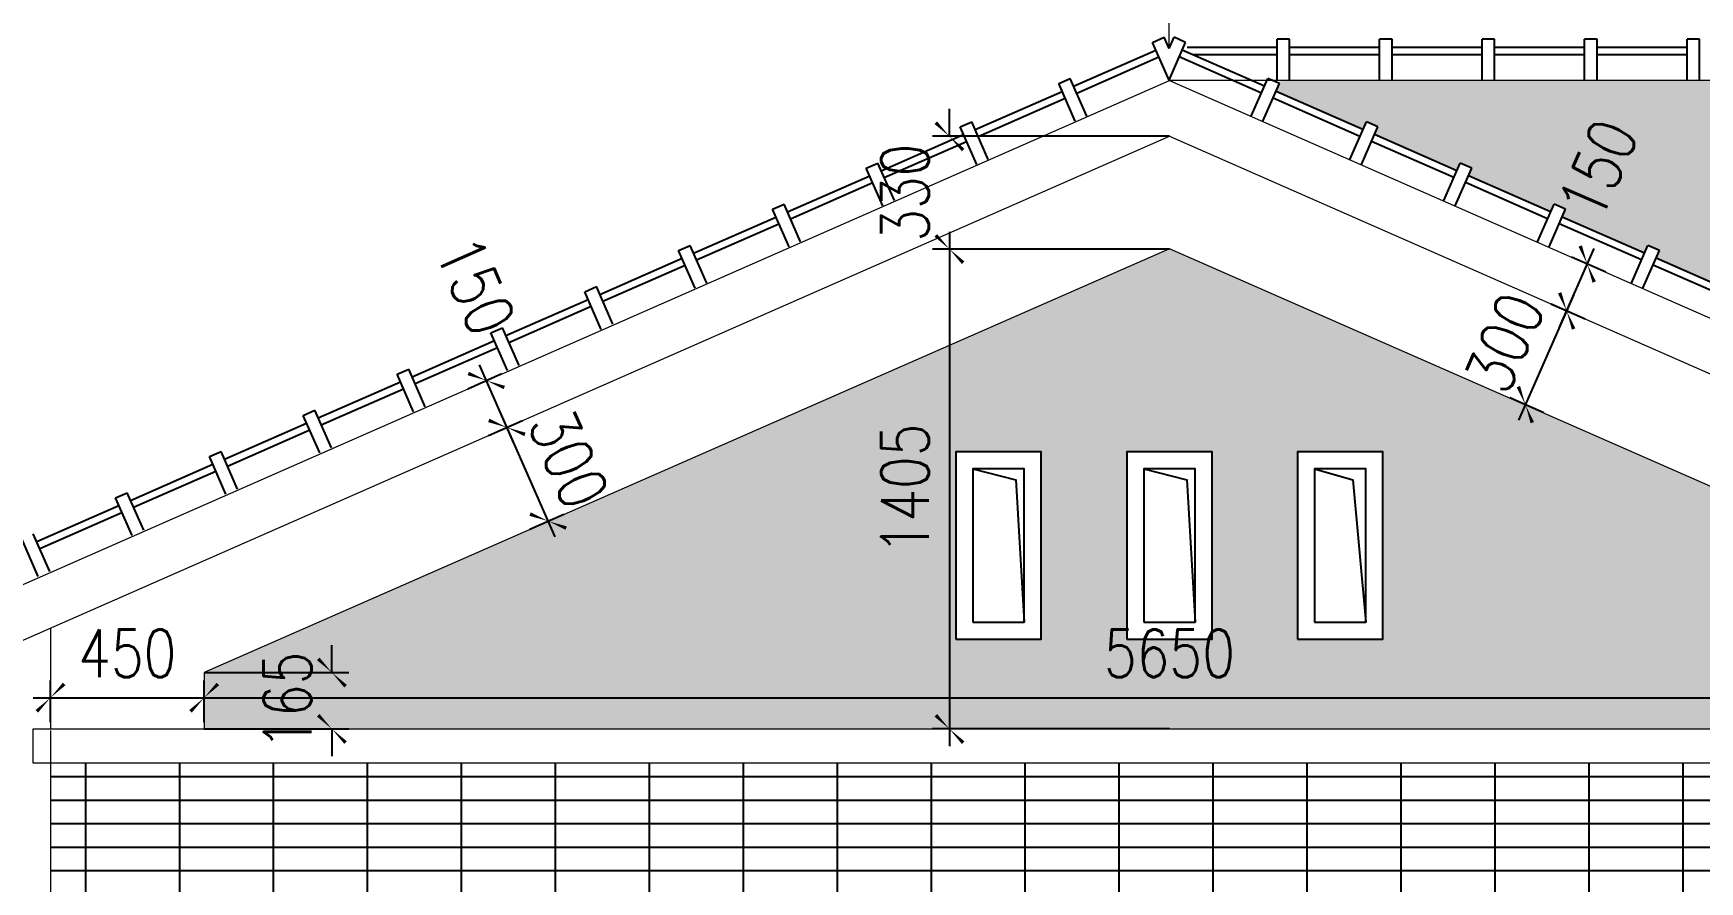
# Model space of a CAD drawing. Header units: millimetres. Extents: x -34806 to 662668, y 63228 to 99452.
# Drawn here: x 239647 to 244524, y 87149 to 89634 of the extents above; entities that cross this region are included whole.
import ezdxf

# ---------------------------------------------------------------- set-up
doc = ezdxf.new("R2010")
doc.units = ezdxf.units.MM
doc.header["$LTSCALE"] = 200
doc.header["$MEASUREMENT"] = 0
doc.header["$PDMODE"] = 3
doc.header["$PDSIZE"] = 50
doc.layers.get('0').update_dxf_attribs({"color": 95, "linetype": 'CONTINUOUS'})
doc.layers.get('DEFPOINTS').update_dxf_attribs({"linetype": 'CONTINUOUS'})
for name, color, linetype in [('DIM', 1, 'CONTINUOUS'), ('Manh', 8, 'CONTINUOUS'), ('NOITHAT', 32, 'CONTINUOUS'), ('TPTA-Hatch', 250, 'CONTINUOUS'), ('TPTA-Virtural', 253, 'CONTINUOUS')]:
    doc.layers.add(name, color=color, linetype=linetype)
doc.layers.add('thay', color=7, linetype='CONTINUOUS', lineweight=18)
doc.styles.add('RomanS', font='romans.shx', dxfattribs={"width": 0.8})
doc.dimstyles.new('D1', dxfattribs={"dimtxt": 140, "dimasz": 80, "dimexe": 50, "dimexo": 0, "dimgap": 60, "dimtad": 1, "dimdec": 0, "dimzin": 0, "dimdsep": 46, "dimtxsty": 'RomanS', "dimblk1": 'ARCHTICK', "dimblk2": 'ARCHTICK', "dimsah": 1, "dimcen": 100, "dimdle": 50, "dimclrt": 7, "dimadec": 0, "dimazin": 0, "dimtfac": 0.005, "dimtdec": 0, "dimtix": 1, "dimtofl": 0, "dimtmove": 2, "dimatfit": 3, "dimldrblk": 'ARCHTICK', "dimfxl": 1, "dimtvp": 0.8, "dimtolj": 1, "dimtzin": 0, "dimarcsym": 0})

# ---------------------------------------------------------------- blocks, each defined once
blk = doc.blocks.new('_ArchTick')
at = {"layer": 'DIM', "color": 150}
blk.add_lwpolyline([(0.5, 0.5, 0.133, 0, 0), (0, 0, 0, 0.133, 0), (-0.5, -0.5, 0.133, 0.133, 0)], format="xyseb", dxfattribs=at)
blk = doc.blocks.new('*D934')
at = {"layer": 'DEFPOINTS', "color": 0}
for p in [(240978.6, 88455.6), (241099.6, 88181.2), (241153.5, 88205)]:
    blk.add_point(p, dxfattribs=at)
at = {"layer": 'DIM', "color": 0, "lineweight": -2}
for p, q in [((241012.3, 88525.2), (241173.6, 88159.3)), ((240978.6, 88455.6), (241078.2, 88499.6)), ((241099.6, 88181.2), (241199.2, 88225.2))]:
    blk.add_line(p, q, dxfattribs=at)
at = {"layer": 'DIM', "color": 0, "lineweight": -2, "xscale": 80, "yscale": 80, "zscale": 80}
for p, rotation in [((241032.5, 88479.4), 113.7971784525231), ((241153.5, 88205), 293.7971784525231)]:
    blk.add_blockref('_ArchTick', p, dxfattribs=dict(at, rotation=rotation))
at = {"layer": 'DIM', "color": 7, "insert": (241213.8, 88387.3), "char_height": 140, "attachment_point": 5, "rotation": 293.7972, "style": 'RomanS'}
blk.add_mtext('\\A1;300', dxfattribs=at)
blk = doc.blocks.new('*D935')
at = {"layer": 'DEFPOINTS', "color": 0}
for p in [(240972.5, 88616.8), (240918.2, 88592.9), (240978.6, 88455.6)]:
    blk.add_point(p, dxfattribs=at)
at = {"layer": 'DIM', "color": 0, "lineweight": -2}
for p, q in [((240918.2, 88592.9), (241018.2, 88637)), ((241053, 88433.8), (240952.3, 88662.6)), ((240978.6, 88455.6), (241078.6, 88499.7))]:
    blk.add_line(p, q, dxfattribs=at)
at = {"layer": 'DIM', "color": 0, "lineweight": -2, "xscale": 80, "yscale": 80, "zscale": 80}
for p, rotation in [((240972.5, 88616.8), 113.7438956837604), ((241032.9, 88479.5), 293.7438956837605)]:
    blk.add_blockref('_ArchTick', p, dxfattribs=dict(at, rotation=rotation))
at = {"layer": 'DIM', "color": 7, "insert": (240940.8, 88894.6), "char_height": 140, "attachment_point": 5, "rotation": 293.7439, "style": 'RomanS'}
blk.add_mtext('\\A1;150', dxfattribs=at)
blk = doc.blocks.new('*D936')
at = {"layer": 'DEFPOINTS', "color": 0}
for p in [(244188.6, 88796.8), (244013.7, 88546.1), (244067.6, 88522.4)]:
    blk.add_point(p, dxfattribs=at)
at = {"layer": 'DIM', "color": 0, "lineweight": -2}
for p, q in [((244154.9, 88866.3), (243993.6, 88500.4)), ((244188.6, 88796.8), (244089, 88840.7)), ((244067.6, 88522.4), (243968, 88566.3))]:
    blk.add_line(p, q, dxfattribs=at)
at = {"layer": 'DIM', "color": 0, "lineweight": -2, "xscale": 80, "yscale": 80, "zscale": 80}
for p, rotation in [((244134.7, 88820.5), 66.20282154747689), ((244013.7, 88546.1), 246.2028215474769)]:
    blk.add_blockref('_ArchTick', p, dxfattribs=dict(at, rotation=rotation))
at = {"layer": 'DIM', "color": 7, "insert": (243953.4, 88728.4), "char_height": 140, "attachment_point": 5, "rotation": 66.2028, "style": 'RomanS'}
blk.add_mtext('\\A1;300', dxfattribs=at)
blk = doc.blocks.new('*D937')
at = {"layer": 'DEFPOINTS', "color": 0}
for p in [(244194.7, 88958), (244249, 88934.1), (244188.6, 88796.8)]:
    blk.add_point(p, dxfattribs=at)
at = {"layer": 'DIM', "color": 0, "lineweight": -2}
for p, q in [((244114.2, 88774.9), (244214.9, 89003.7)), ((244249, 88934.1), (244149, 88978.1)), ((244188.6, 88796.8), (244088.6, 88840.8))]:
    blk.add_line(p, q, dxfattribs=at)
at = {"layer": 'DIM', "color": 0, "lineweight": -2, "xscale": 80, "yscale": 80, "zscale": 80}
for p, rotation in [((244194.7, 88958), 66.25610431623957), ((244134.3, 88820.7), 246.2561043162396)]:
    blk.add_blockref('_ArchTick', p, dxfattribs=dict(at, rotation=rotation))
at = {"layer": 'DIM', "color": 7, "insert": (244226.4, 89235.8), "char_height": 140, "attachment_point": 5, "rotation": 66.2561, "style": 'RomanS'}
blk.add_mtext('\\A1;150', dxfattribs=at)
blk = doc.blocks.new('*D938')
at = {"color": 0, "lineweight": -2}
for p, q in [((239696.8, 87616), (239696.8, 87737.8)), ((240146.8, 87616), (240146.8, 87737.8)), ((239646.8, 87687.8), (240196.8, 87687.8))]:
    blk.add_line(p, q, dxfattribs=at)
at = {"layer": 'DEFPOINTS', "color": 0}
for p in [(240146.8, 87687.8), (239696.8, 87616), (240146.8, 87616)]:
    blk.add_point(p, dxfattribs=at)
at = {"color": 0, "lineweight": -2, "xscale": 80, "yscale": 80, "zscale": 80, "rotation": 180}
blk.add_blockref('_ArchTick', (239696.8, 87687.8), dxfattribs=at)
at = {"color": 0, "lineweight": -2, "xscale": 80, "yscale": 80, "zscale": 80}
blk.add_blockref('_ArchTick', (240146.8, 87687.8), dxfattribs=at)
at = {"color": 7, "insert": (239921.8, 87817.8), "char_height": 140, "attachment_point": 5, "style": 'RomanS'}
blk.add_mtext('\\A1;450', dxfattribs=at)
blk = doc.blocks.new('*D939')
at = {"color": 0, "lineweight": -2}
for p, q in [((240146.8, 87616), (240146.8, 87737.8)), ((245796.8, 87616), (245796.8, 87737.8)), ((240096.8, 87687.8), (245846.8, 87687.8))]:
    blk.add_line(p, q, dxfattribs=at)
at = {"layer": 'DEFPOINTS', "color": 0}
for p in [(245796.8, 87687.8), (240146.8, 87616), (245796.8, 87616)]:
    blk.add_point(p, dxfattribs=at)
at = {"color": 0, "lineweight": -2, "xscale": 80, "yscale": 80, "zscale": 80, "rotation": 180}
blk.add_blockref('_ArchTick', (240146.8, 87687.8), dxfattribs=at)
at = {"color": 0, "lineweight": -2, "xscale": 80, "yscale": 80, "zscale": 80}
blk.add_blockref('_ArchTick', (245796.8, 87687.8), dxfattribs=at)
at = {"color": 7, "insert": (242971.8, 87817.8), "char_height": 140, "attachment_point": 5, "style": 'RomanS'}
blk.add_mtext('\\A1;5650', dxfattribs=at)
blk = doc.blocks.new('*D941')
at = {"layer": 'DEFPOINTS', "color": 0}
for p in [(242971.8, 89001.9), (242328, 87596.4), (242971.8, 87596.4)]:
    blk.add_point(p, dxfattribs=at)
at = {"layer": 'DIM', "color": 0, "lineweight": -2}
for p, q in [((242328, 89051.9), (242328, 87546.4)), ((242971.8, 89001.9), (242278, 89001.9)), ((242971.8, 87596.4), (242278, 87596.4))]:
    blk.add_line(p, q, dxfattribs=at)
at = {"layer": 'DIM', "color": 0, "lineweight": -2, "xscale": 80, "yscale": 80, "zscale": 80}
for p, rotation in [((242328, 89001.9), 90), ((242328, 87596.4), 270)]:
    blk.add_blockref('_ArchTick', p, dxfattribs=dict(at, rotation=rotation))
at = {"layer": 'DIM', "color": 7, "insert": (242198, 88299.1), "char_height": 140, "attachment_point": 5, "rotation": 90, "style": 'RomanS'}
blk.add_mtext('\\A1;1405', dxfattribs=at)
blk = doc.blocks.new('*D942')
at = {"layer": 'DEFPOINTS', "color": 0}
for p in [(242328, 89332), (242971.8, 89332), (242971.8, 89001.9)]:
    blk.add_point(p, dxfattribs=at)
at = {"layer": 'DIM', "color": 0, "lineweight": -2}
for p, q in [((242328, 89332), (242328, 89412)), ((242971.8, 89332), (242278, 89332)), ((242971.8, 89001.9), (242278, 89001.9)), ((242328, 89001.9), (242328, 88921.9))]:
    blk.add_line(p, q, dxfattribs=at)
at = {"layer": 'DIM', "color": 0, "lineweight": -2, "xscale": 80, "yscale": 80, "zscale": 80}
for p, rotation in [((242328, 89332), 270), ((242328, 89001.9), 90)]:
    blk.add_blockref('_ArchTick', p, dxfattribs=dict(at, rotation=rotation))
at = {"layer": 'DIM', "color": 7, "insert": (242198, 89166.9), "char_height": 140, "attachment_point": 5, "rotation": 90, "style": 'RomanS'}
blk.add_mtext('\\A1;330', dxfattribs=at)
blk = doc.blocks.new('*D943')
at = {"color": 0, "lineweight": -2}
for p, q in [((240520.6, 87761.6), (240520.6, 87841.6)), ((240146.8, 87761.6), (240570.6, 87761.6)), ((240146.8, 87596.4), (240570.6, 87596.4)), ((240520.6, 87596.4), (240520.6, 87516.4))]:
    blk.add_line(p, q, dxfattribs=at)
at = {"layer": 'DEFPOINTS', "color": 0}
for p in [(240146.8, 87761.6), (240146.8, 87596.4), (240520.6, 87596.4)]:
    blk.add_point(p, dxfattribs=at)
at = {"color": 0, "lineweight": -2, "xscale": 80, "yscale": 80, "zscale": 80}
for p, rotation in [((240520.6, 87761.6), 270), ((240520.6, 87596.4), 90)]:
    blk.add_blockref('_ArchTick', p, dxfattribs=dict(at, rotation=rotation))
at = {"color": 7, "insert": (240390.6, 87679), "char_height": 140, "attachment_point": 5, "rotation": 90, "style": 'RomanS'}
blk.add_mtext('\\A1;165', dxfattribs=at)

msp = doc.modelspace()

# ---------------------------------------------------------------- hatches: boundary and pattern name
at = {"layer": 'Manh'}
h = msp.add_hatch(dxfattribs=at)
h.set_pattern_fill('DOTS,_O', color=256, scale=350)
h.set_pattern_definition([(0, (3e-11, -114145.37), (10.9375, 21.875), [0, -21.875])])
h.paths.add_polyline_path([(242971.8, 89002.9), (240146.8, 87761.6), (240146.8, 87596.4), (245796.8, 87596.4), (245796.8, 87761.6)])
h.paths.add_polyline_path([(243096.8, 88407.9), (243096.8, 87859.1), (242846.8, 87859.1), (242846.8, 88407.9)], flags=16)
h.paths.add_polyline_path([(242896.8, 88357.9), (243046.8, 88357.9), (243046.8, 87909.1), (242896.8, 87909.1)], flags=0)
h.paths.add_polyline_path([(242596.8, 88407.9), (242596.8, 87859.1), (242346.8, 87859.1), (242346.8, 88407.9)], flags=16)
h.paths.add_polyline_path([(242546.8, 88357.9), (242546.8, 87909.1), (242396.8, 87909.1), (242396.8, 88357.9)], flags=0)
h.paths.add_polyline_path([(243346.8, 88407.9), (243596.8, 88407.9), (243596.8, 87859.1), (243346.8, 87859.1)], flags=16)
h.paths.add_polyline_path([(243396.8, 88357.9), (243546.8, 88357.9), (243546.8, 87909.1), (243396.8, 87909.1)], flags=0)
at = {"layer": 'NOITHAT'}
h = msp.add_hatch(dxfattribs=at)
h.set_pattern_fill('AR-RSHKE', color=256, scale=15, style=0)
h.set_pattern_definition([(0, (3e-11, -114145.37), (382.5, 180), [90, -75, 105, -45, 135, -60]), (0, (90, -114137.87), (382.5, 180), [75, -285, 60, -90]), (0, (270, -114156.62), (382.5, 180), [45, -465]), (90, (3e-11, -114145.37), (-127.5, 180), [172.5, -547.5]), (90, (90, -114145.37), (-127.5, 180), [168.75, -551.25]), (90, (165, -114145.37), (-127.5, 180), [157.5, -562.5]), (90, (270, -114156.62), (-127.5, 180), [172.5, -547.5]), (90, (315, -114156.62), (-127.5, 180), [172.5, -547.5]), (90, (450, -114145.37), (-127.5, 180), [165, -555])])
h.paths.add_polyline_path([(253412, 88633.6), (253420.4, 88633.6), (253420.4, 88896.6), (253412, 88896.6), (253412, 88933.6), (253420.4, 88933.6), (253420.4, 89196.6), (253412, 89196.6), (253412, 89233.6), (253420.4, 89233.6), (253420.4, 89496.6), (243298.4, 89496.6), (243284, 89463.7), (243538.4, 89351.9), (243548.4, 89374.5), (243582.3, 89359.6), (243572.4, 89337), (243813.1, 89231.2), (243823, 89253.8), (243856.9, 89238.9), (243847, 89216.3), (244087.7, 89110.5), (244097.7, 89133.1), (244131.6, 89118.2), (244121.7, 89095.6), (244362.4, 88989.8), (244372.3, 89012.5), (244406.2, 88997.6), (244396.3, 88974.9), (244637, 88869.2), (244647, 88891.8), (244680.9, 88876.9), (244671, 88854.2), (244911.7, 88748.5), (244921.6, 88771.1), (244955.6, 88756.2), (244945.6, 88733.6), (245186.3, 88627.8), (245196.3, 88650.4), (245230.2, 88635.5), (245220.3, 88612.9), (245461, 88507.1), (245470.9, 88529.7), (245504.9, 88514.8), (245494.9, 88492.2), (245735.7, 88386.4), (245745.6, 88409), (245779.5, 88394.1), (245769.6, 88371.5), (246010.3, 88265.7), (246020.2, 88288.3), (246054.2, 88273.4), (246044.2, 88250.8), (246285, 88145), (246294.9, 88167.6), (246328.8, 88152.7), (246318.9, 88130.1), (246559.6, 88024.3), (246569.5, 88046.9), (246603.5, 88032), (246593.5, 88009.4), (246834.3, 87903.6), (246844.2, 87926.2), (246878.1, 87911.3), (246868.2, 87888.7), (247108.9, 87782.9), (247118.8, 87805.6), (247152.8, 87790.6), (247142.8, 87768), (247383.6, 87662.2), (247393.5, 87684.9), (247427.4, 87670), (247417.5, 87647.3), (247658.2, 87541.6), (247668.2, 87564.2), (247702.1, 87549.3), (247692.1, 87526.7), (247769.3, 87492.8), (247791.8, 87396.6), (253412, 87396.6), (253412, 87433.6), (253420.4, 87433.6), (253420.4, 87696.6), (253412, 87696.6), (253412, 87733.6), (253420.4, 87733.6), (253420.4, 87996.6), (253412, 87996.6), (253412, 88033.6), (253420.4, 88033.6), (253420.4, 88296.6), (253412, 88296.6), (253412, 88333.6), (253420.4, 88333.6), (253420.4, 88596.6), (253412, 88596.6)])
at = {"layer": 'TPTA-Hatch'}
h = msp.add_hatch(dxfattribs=at)
h.set_pattern_fill('GRATE', color=256, scale=2200, style=0)
h.set_pattern_definition([(0, (0, -114049.68), (0, 68.75), []), (90, (0, -114049.68), (-275, 2e-14), [])])
h.paths.add_polyline_path([(246246.8, 87496.4), (239696.8, 87496.4), (239696.8, 85292.3), (240256.5, 85292.3), (240256.5, 87092.4), (241226.5, 87092.4), (241226.5, 85292.3), (244717, 85292.3), (244717, 87092.4), (245687, 87092.4), (245687, 85292.3), (246246.8, 85292.3)])
h.paths.add_polyline_path([(244266.8, 86561.1), (241676.8, 86561.1), (241676.8, 87092.3), (244266.8, 87092.3)], flags=16)
h.paths.add_polyline_path([(244212.8, 86618.1), (243439.8, 86618.1), (243439.8, 87033.3), (244212.8, 87033.3)], flags=0)
h.paths.add_polyline_path([(244182.9, 86649.1), (243467.7, 86649.1), (243470.8, 86652.6), (243470.8, 87005.3), (243788.1, 87005.3), (243813.3, 87033.3), (243840.2, 87005.3), (244181.8, 87005.3), (244181.8, 86650.3)], flags=0)
h.paths.add_polyline_path([(244169.8, 86661.1), (243482.8, 86661.1), (243482.8, 86993.3), (244169.8, 86993.3)], flags=0)
h.paths.add_polyline_path([(243920.7, 86588.8), (243904.1, 86588.8, -0.282759), (243895.6, 86583.6), (243805.3, 86583.6, -1), (243805.3, 86602.8), (243855.6, 86602.8), (243895.6, 86602.8, -0.282759), (243904.1, 86597.5), (243920.7, 86597.5, -1)], flags=0)
h.paths.add_polyline_path([(243861.7, 86599.2, 1.005492), (243860.6, 86597.1, -0.791418), (243861.2, 86599.3), (243849.4, 86599.3, 1), (243849.4, 86587), (243861.2, 86587, 0.11921), (243861.7, 86587.1), (243873.5, 86593.2)], flags=0)
h.paths.add_polyline_path([(243365.8, 86618.1), (242566.8, 86618.1), (242566.8, 87033.3), (243365.8, 87033.3)], flags=0)
h.paths.add_polyline_path([(243335.9, 86649.1), (242596.6, 86649.1), (242597.8, 86650.3), (242597.8, 87005.3), (242939.3, 87005.3), (242966.3, 87033.3), (242993.2, 87005.3), (243334.8, 87005.3), (243334.8, 86650.3)], flags=0)
h.paths.add_polyline_path([(243322.8, 86661.1), (242609.8, 86661.1), (242609.8, 86993.3), (243322.8, 86993.3)], flags=0)
h.paths.add_polyline_path([(243047.7, 86588.8), (243031.1, 86588.8, -0.282759), (243022.6, 86583.6), (242932.3, 86583.6, -1), (242932.3, 86602.8), (242982.6, 86602.8), (243022.6, 86602.8, -0.282759), (243031.1, 86597.5), (243047.7, 86597.5, -1)], flags=0)
h.paths.add_polyline_path([(242988.7, 86599.2, 1.005492), (242987.6, 86597.1, -0.791418), (242988.2, 86599.3), (242976.4, 86599.3, 1), (242976.4, 86587), (242988.2, 86587, 0.11921), (242988.7, 86587.1), (243000.5, 86593.2)], flags=0)
h.paths.add_polyline_path([(242992.3, 86597.5, 1), (242992.3, 86599.9, 1)], flags=0)
h.paths.add_polyline_path([(242492.8, 86618.1), (241733.8, 86618.1), (241733.8, 87033.3), (242492.8, 87033.3)], flags=0)
h.paths.add_polyline_path([(242463.1, 86649.1), (241760.7, 86649.1), (241761.8, 86650.3), (241761.8, 87005.3), (242070.4, 87005.3), (242094.8, 87033.3), (242121.6, 87005.3), (242461.8, 87005.3), (242461.8, 86650.4)], flags=0)
h.paths.add_polyline_path([(242449.8, 86661.1), (241773.8, 86661.1), (241773.8, 86993.3), (242449.8, 86993.3)], flags=0)
h.paths.add_polyline_path([(242170.2, 86588.8), (242153.6, 86588.8, -0.282759), (242145, 86583.6), (242054.7, 86583.6, -1), (242054.7, 86602.8), (242105, 86602.8), (242145, 86602.8, -0.282759), (242153.6, 86597.5), (242170.2, 86597.5, -1)], flags=0)
h.paths.add_polyline_path([(242111.1, 86599.2, 1.005492), (242110.1, 86597.1, -0.791418), (242110.6, 86599.3), (242098.9, 86599.3, 1), (242098.9, 86587), (242110.6, 86587, 0.11921), (242111.1, 86587.1), (242122.9, 86593.2)], flags=0)
h.paths.add_polyline_path([(248306.4, 87092.4), (251156.5, 87092.4), (251156.5, 85292.3), (251916.8, 85292.3), (251916.8, 87291.7), (247761.3, 87291.7), (247610.3, 87291.7), (247144.8, 87496.4), (246296.8, 87496.4), (246246.8, 87496.4), (246246.8, 85292.3), (248306.4, 85292.3)])
h.paths.add_polyline_path([(246249.4, 85229), (246239.4, 85229), (246239.4, 85232.3), (245687, 85232.3), (245687, 85092.3), (246249.4, 85092.3)])
h.paths.add_polyline_path([(244717, 85232.3), (243534.4, 85232.3), (243534.4, 85229), (243524.4, 85229), (243524.4, 85092.3), (244717, 85092.3)])
h.paths.add_polyline_path([(243474.4, 85229), (243464.4, 85229), (243464.4, 85232.3), (242171.9, 85232.3), (242171.9, 85229), (242161.9, 85229), (242161.9, 85092.3), (243474.4, 85092.3)])
h.paths.add_polyline_path([(242111.9, 85229), (242101.9, 85229), (242101.9, 85232.3), (241226.5, 85232.3), (241226.5, 85092.3), (242111.9, 85092.3)])
h.paths.add_polyline_path([(240256.5, 85232.3), (239696.8, 85232.3), (239696.8, 85092.3), (240256.5, 85092.3)])
h.paths.add_polyline_path([(247456.8, 85229.4), (247446.8, 85229.4), (247446.8, 85232.3), (247426.8, 85232.3), (246309.4, 85232.3), (246309.4, 85229), (246299.4, 85229), (246299.4, 85092.3), (247442.8, 85092.3), (247456.8, 85106.2)])
h.paths.add_polyline_path([(248306.4, 85232.3), (247516.8, 85232.3), (247516.8, 85229.4), (247506.8, 85229.4), (247506.8, 85092.3), (247546.8, 85092.3), (247546.8, 85091.8), (248306.4, 85091.8)])
h.paths.add_polyline_path([(239797.7, 86341.3), (240155.7, 86341.3), (240155.7, 86131.3), (239797.7, 86131.3)], flags=24)
h.paths.add_polyline_path([(241272.6, 86341.3), (241630.6, 86341.3), (241630.6, 86131.3), (241272.6, 86131.3)], flags=24)
h.paths.add_polyline_path([(242739.4, 86341.3), (243204.1, 86341.3), (243204.1, 86131.3), (242739.4, 86131.3)], flags=24)
h.paths.add_polyline_path([(244312.9, 86341.3), (244670.9, 86341.3), (244670.9, 86131.3), (244312.9, 86131.3)], flags=24)
h.paths.add_polyline_path([(245787.9, 86341.3), (246145.9, 86341.3), (246145.9, 86131.3), (245787.9, 86131.3)], flags=24)
h.paths.add_polyline_path([(246767.5, 86341.3), (247216.1, 86341.3), (247216.1, 86131.3), (246767.5, 86131.3)], flags=24)
h.paths.add_polyline_path([(251357.6, 86341.3), (251715.6, 86341.3), (251715.6, 86131.3), (251357.6, 86131.3)], flags=24)
h.paths.add_polyline_path([(251916.8, 85091.8), (251916.8, 85232.3), (251156.5, 85232.3), (251156.5, 85091.8)])

# ---------------------------------------------------------------- linework, layer by layer
at = {"layer": 'DIM'}
for points in [[(242396.8, 88357.9), (242522.6, 88325.8), (242546.8, 87909.1)], [(242896.8, 88357.9), (243022.6, 88325.8), (243046.8, 87909.1)], [(243396.8, 88357.9), (243508.8, 88326.2), (243546.8, 87909.1)]]:
    msp.add_lwpolyline(points, dxfattribs=at)
at = {"layer": 'NOITHAT'}
for p, q in [((242922.4, 89607), (242956.4, 89621.9)), ((242970.8, 89496.9), (242922.4, 89607)), ((242970.8, 89496.9), (243019.3, 89607)), ((243019.3, 89607), (242985.3, 89621.9)), ((243286.8, 89592.2), (243023.8, 89592.2)), ((243323.8, 89616.9), (243286.8, 89616.9)), ((243323.8, 89496.6), (243323.8, 89616.9)), ((243586.8, 89592.2), (243323.8, 89592.2)), ((243623.8, 89616.9), (243586.8, 89616.9)), ((243623.8, 89496.6), (243623.8, 89616.9)), ((243886.8, 89592.2), (243623.8, 89592.2)), ((243923.8, 89616.9), (243886.8, 89616.9)), ((243923.8, 89496.6), (243923.8, 89616.9)), ((244186.8, 89592.2), (243923.8, 89592.2)), ((244223.8, 89616.9), (244186.8, 89616.9)), ((244223.8, 89496.6), (244223.8, 89616.9)), ((244486.8, 89592.2), (244223.8, 89592.2)), ((244523.8, 89616.9), (244486.8, 89616.9)), ((244523.8, 89496.6), (244523.8, 89616.9)), ((242691.6, 89478.6), (242932.4, 89584.4)), ((242700.5, 89458.6), (242941.2, 89564.4)), ((243241.2, 89458.6), (243000.5, 89564.4)), ((243250.1, 89478.6), (243009.3, 89584.4)), ((243286.8, 89570.3), (243041.5, 89570.3)), ((243586.8, 89570.3), (243323.8, 89570.3)), ((243886.8, 89570.3), (243623.8, 89570.3)), ((244186.8, 89570.3), (243923.8, 89570.3)), ((244486.8, 89570.3), (244223.8, 89570.3)), ((242647.8, 89486.3), (242681.7, 89501.3)), ((243293.9, 89486.3), (243260, 89501.3)), ((242403.3, 89351.9), (242657.7, 89463.7)), ((242696.2, 89376.2), (242647.8, 89486.3)), ((243245.5, 89376.2), (243293.9, 89486.3)), ((243538.4, 89351.9), (243284, 89463.7)), ((242412.1, 89331.9), (242666.5, 89443.7)), ((243529.6, 89331.9), (243275.2, 89443.7)), ((242359.4, 89359.6), (242393.3, 89374.5)), ((242407.8, 89249.5), (242359.4, 89359.6)), ((243533.9, 89249.5), (243582.3, 89359.6)), ((243582.3, 89359.6), (243548.4, 89374.5)), ((242128.6, 89231.2), (242369.3, 89337)), ((242137.4, 89211.2), (242378.2, 89317)), ((243804.3, 89211.2), (243563.5, 89317)), ((243813.1, 89231.2), (243572.4, 89337)), ((242084.7, 89238.9), (242118.7, 89253.8)), ((243856.9, 89238.9), (243823, 89253.8)), ((241854, 89110.5), (242094.7, 89216.3)), ((242133.2, 89128.8), (242084.7, 89238.9)), ((243808.5, 89128.8), (243856.9, 89238.9)), ((244087.7, 89110.5), (243847, 89216.3)), ((241862.8, 89090.5), (242103.5, 89196.3)), ((244078.9, 89090.5), (243838.2, 89196.3)), ((241810.1, 89118.2), (241844, 89133.1)), ((241858.5, 89008.1), (241810.1, 89118.2)), ((244083.2, 89008.1), (244131.6, 89118.2)), ((244131.6, 89118.2), (244097.7, 89133.1)), ((241579.3, 88989.8), (241820, 89095.6)), ((241588.1, 88969.8), (241828.8, 89075.6)), ((244353.6, 88969.8), (244112.8, 89075.6)), ((244362.4, 88989.8), (244121.7, 89095.6)), ((241535.4, 88997.6), (241569.4, 89012.5)), ((244406.2, 88997.6), (244372.3, 89012.5)), ((241304.6, 88869.2), (241545.4, 88974.9)), ((241583.9, 88887.4), (241535.4, 88997.6)), ((244357.8, 88887.4), (244406.2, 88997.6)), ((244637, 88869.2), (244396.3, 88974.9)), ((241313.5, 88849.1), (241554.2, 88954.9)), ((244628.2, 88849.1), (244387.5, 88954.9)), ((241260.8, 88876.9), (241294.7, 88891.8)), ((241309.2, 88766.7), (241260.8, 88876.9)), ((241030, 88748.5), (241270.7, 88854.2)), ((241038.8, 88728.4), (241279.5, 88834.2)), ((240986.1, 88756.2), (241020.1, 88771.1)), ((240755.3, 88627.8), (240996.1, 88733.6)), ((240764.2, 88607.7), (241004.9, 88713.5)), ((241034.5, 88646), (240986.1, 88756.2)), ((240711.5, 88635.5), (240745.4, 88650.4)), ((240759.9, 88525.3), (240711.5, 88635.5)), ((240480.7, 88507.1), (240721.4, 88612.9)), ((240489.5, 88487), (240730.2, 88592.8)), ((240436.8, 88514.8), (240470.8, 88529.7)), ((240206, 88386.4), (240446.8, 88492.2)), ((240214.9, 88366.3), (240455.6, 88472.1)), ((240485.2, 88404.6), (240436.8, 88514.8)), ((240162.2, 88394.1), (240196.1, 88409)), ((240210.6, 88283.9), (240162.2, 88394.1)), ((239931.4, 88265.7), (240172.1, 88371.5)), ((239940.2, 88245.6), (240180.9, 88351.4)), ((239887.5, 88273.4), (239921.4, 88288.3)), ((239656.7, 88145), (239897.5, 88250.8)), ((239665.5, 88125), (239906.3, 88230.7)), ((239935.9, 88163.2), (239887.5, 88273.4)), ((239661.3, 88042.6), (239612.9, 88152.7))]:
    msp.add_line(p, q, dxfattribs=at)
for points in [[(242970.8, 89589), (242956.4, 89621.9)], [(242970.8, 89589), (242985.3, 89621.9)], [(243286.8, 89496.6), (243286.8, 89616.9)], [(243586.8, 89496.6), (243586.8, 89616.9)], [(243886.8, 89496.6), (243886.8, 89616.9)], [(244186.8, 89496.6), (244186.8, 89616.9)], [(244486.8, 89496.6), (244486.8, 89616.9)], [(242730.1, 89391.1), (242681.7, 89501.3)], [(243211.6, 89391.1), (243260, 89501.3)], [(242441.7, 89264.4), (242393.3, 89374.5)], [(243500, 89264.4), (243548.4, 89374.5)], [(242167.1, 89143.7), (242118.7, 89253.8)], [(243774.6, 89143.7), (243823, 89253.8)], [(241892.4, 89023), (241844, 89133.1)], [(244049.3, 89023), (244097.7, 89133.1)], [(241617.8, 88902.3), (241569.4, 89012.5)], [(244323.9, 88902.3), (244372.3, 89012.5)], [(241343.1, 88781.6), (241294.7, 88891.8)], [(241068.5, 88660.9), (241020.1, 88771.1)], [(240793.8, 88540.2), (240745.4, 88650.4)], [(240519.2, 88419.5), (240470.8, 88529.7)], [(240244.5, 88298.8), (240196.1, 88409)], [(239969.9, 88178.1), (239921.4, 88288.3)], [(239695.2, 88057.5), (239646.8, 88167.6)]]:
    msp.add_lwpolyline(points, dxfattribs=at)
at = {"layer": 'thay'}
for p, q in [((242970.8, 89589), (242970.8, 90231.2)), ((242971.8, 89496.6), (253523.8, 89496.6)), ((239696.8, 87891.4), (239696.8, 87596.4)), ((239696.8, 87592.1), (239696.8, 84982.3))]:
    msp.add_line(p, q, dxfattribs=at)
for points in [[(238146.4, 87373.3), (242971.8, 89495.9), (247797.2, 87373.3)], [(238333.4, 87291.7), (242971.8, 89332), (247610.3, 87291.7)]]:
    msp.add_lwpolyline(points, dxfattribs=at)
for points in [[(245796.8, 87596.4), (245796.8, 87761.6), (242971.8, 89002.9), (240146.8, 87761.6), (240146.8, 87596.4)], [(246296.8, 87496.4), (239646.8, 87496.4), (239646.8, 87596.4), (246296.8, 87596.4)]]:
    msp.add_lwpolyline(points, close=True, dxfattribs=at)
at = {"layer": 'TPTA-Virtural'}
for points in [[(242346.8, 87859.1), (242596.8, 87859.1), (242596.8, 88407.9), (242346.8, 88407.9)], [(242846.8, 87859.1), (243096.8, 87859.1), (243096.8, 88407.9), (242846.8, 88407.9)], [(243346.8, 87859.1), (243596.8, 87859.1), (243596.8, 88407.9), (243346.8, 88407.9)], [(242396.8, 87909.1), (242546.8, 87909.1), (242546.8, 88357.9), (242396.8, 88357.9)], [(242896.8, 87909.1), (243046.8, 87909.1), (243046.8, 88357.9), (242896.8, 88357.9)], [(243396.8, 87909.1), (243546.8, 87909.1), (243546.8, 88357.9), (243396.8, 88357.9)]]:
    msp.add_lwpolyline(points, close=True, dxfattribs=at)

# ---------------------------------------------------------------- dimensions: what is measured, and where the dimension line sits
for base, p1, p2, picture, middle in [((240146.8, 87687.8), (239696.8, 87616), (240146.8, 87616), '*D938', (239921.8, 87817.8)), ((245796.8, 87687.8), (240146.8, 87616), (245796.8, 87616), '*D939', (242971.8, 87817.8))]:
    dim = msp.add_linear_dim(base=base, p1=p1, p2=p2, dimstyle='D1')
    dim.commit()
    dim.dimension.update_dxf_attribs({"geometry": picture, "text_midpoint": middle})
dim = msp.add_linear_dim(base=(240520.6, 87596.4), p1=(240146.8, 87761.6), p2=(240146.8, 87596.4), angle=90, dimstyle='D1')
dim.commit()
dim.dimension.update_dxf_attribs({"geometry": '*D943', "text_midpoint": (240390.6, 87679)})
at = {"layer": 'DIM'}
for base, p1, p2, picture, middle in [((242328, 89332), (242971.8, 89001.9), (242971.8, 89332), '*D942', (242198, 89166.9)), ((242328.0007, 87596.4158), (242971.7767, 89001.8646), (242971.7767, 87596.4158), '*D941', (242198.0007, 88299.1402))]:
    dim = msp.add_linear_dim(base=base, p1=p1, p2=p2, angle=90, dimstyle='D1', dxfattribs=at)
    dim.commit()
    dim.dimension.update_dxf_attribs({"geometry": picture, "text_midpoint": middle})
for base, p1, p2, angle, picture, middle in [((244194.7, 88958), (244188.6, 88796.8), (244249, 88934.1), 66.2561, '*D937', (244226.4, 89235.8)), ((240972.5, 88616.8), (240978.6, 88455.6), (240918.2, 88592.9), 113.7439, '*D935', (240940.8, 88894.6)), ((244013.7, 88546.1), (244188.6, 88796.8), (244067.6, 88522.4), 246.2028, '*D936', (243953.4, 88728.4)), ((241153.5, 88205), (240978.6, 88455.6), (241099.6, 88181.2), 293.7972, '*D934', (241213.8, 88387.3))]:
    dim = msp.add_linear_dim(base=base, p1=p1, p2=p2, angle=angle, dimstyle='D1', dxfattribs=at)
    dim.commit()
    dim.dimension.update_dxf_attribs({"geometry": picture, "text_midpoint": middle, "dimtype": 129})

doc.saveas('drawing.dxf')
